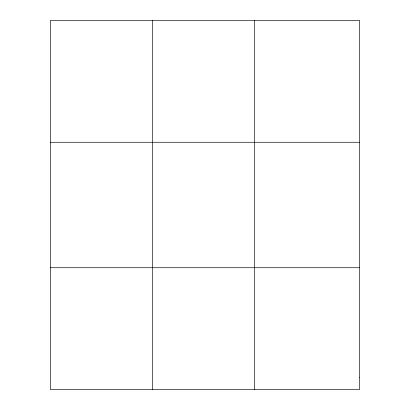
<?xml version="1.0" encoding="UTF-8"?>
<svg xmlns="http://www.w3.org/2000/svg" width="410" height="410" viewBox="0 0 410 410"><rect width="100%" height="100%" fill="white"/><g stroke="black" fill="none" stroke-linecap="round" stroke-linejoin="round"><path stroke-width="0.61" d="M152.433 20.5L152.433 389.5M254.472 20.5L254.472 389.5M50.394 142.27L359.606 142.27M50.394 267.73L359.606 267.73M359.606 377.323L359.606 389.5L50.394 389.5L50.394 20.5L359.606 20.5L359.606 377.323"/></g></svg>
